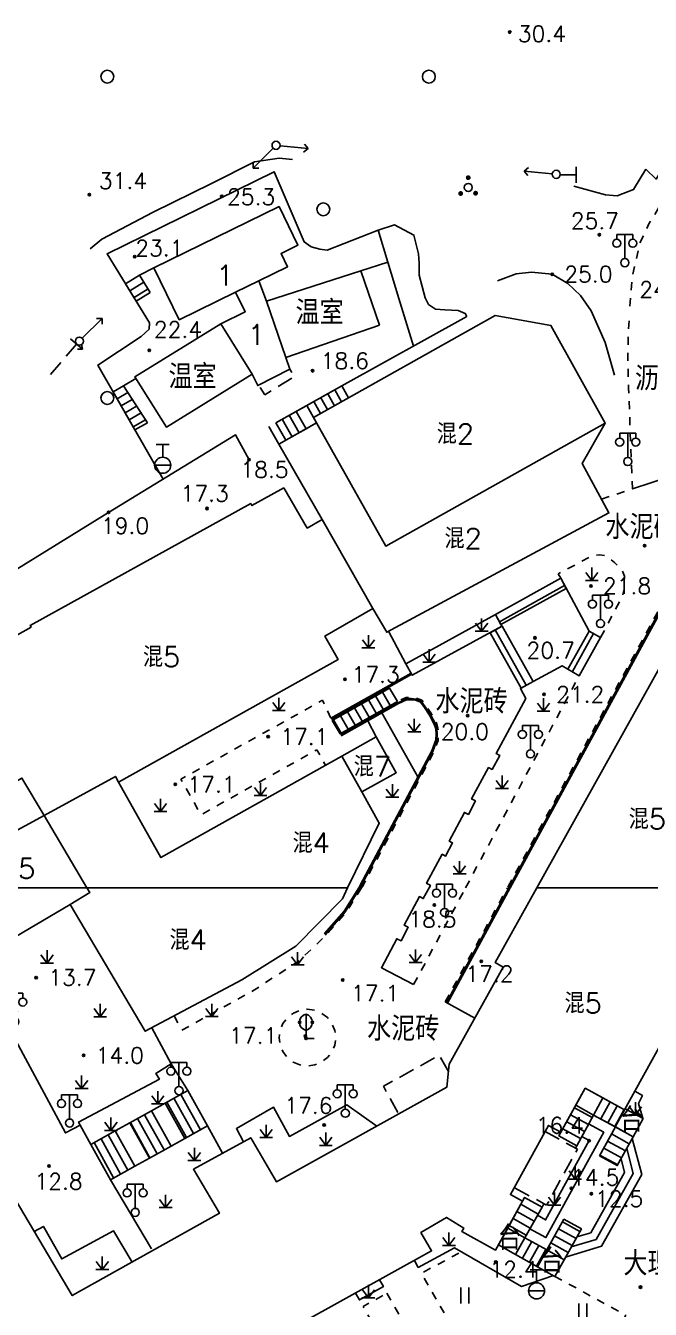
# Model space of a CAD drawing. Extents: x 115374 to 116875, y 149866 to 152432.
# Drawn here: x 116415 to 116492.7, y 150447.5 to 150607.3 of the extents above; entities that cross this region are included whole.
import ezdxf
from ezdxf.enums import TextEntityAlignment as Align

# ---------------------------------------------------------------- set-up
doc = ezdxf.new("R2010")
doc.units = 0
doc.header["$MEASUREMENT"] = 0
doc.header["$PDMODE"] = 32
doc.header["$PDSIZE"] = 0.3
doc.linetypes.add('X5', pattern=[3, 2, -1])
doc.linetypes.add('X6', pattern=[2, 1, -1])
doc.layers.get('0').update_dxf_attribs({"linetype": 'CONTINUOUS'})
for name, color, linetype in [('BOUND', 7, 'CONTINUOUS'), ('DLDW', 14, 'CONTINUOUS'), ('DLSS', 5, 'CONTINUOUS'), ('DMTZ', 5, 'CONTINUOUS'), ('GCD', 1, 'CONTINUOUS'), ('GXYZ', 2, 'CONTINUOUS'), ('JMD', 6, 'CONTINUOUS'), ('YZH', 2, 'CONTINUOUS'), ('ZBTZ', 5, 'CONTINUOUS')]:
    doc.layers.add(name, color=color, linetype=linetype)
doc.styles.add('HZ', font='rs.shx', dxfattribs={"bigfont": 'hztxt.shx'})
doc.linetypes.add('X19', pattern='A,4.5,[145,symbolx.shx,S=1,R=0,X=0,Y=1],4.5,-0.5,[146,symbolx.shx,S=1,R=0,X=0,Y=0],-0.5', length=10)
doc.linetypes.add('X33', pattern='A,2,[150,symbolx.shx,S=1,R=0,X=0,Y=1],1e-11', length=2)
doc.linetypes.add('X35', pattern='A,2,[4,symbolt.shx,S=1,R=0,X=0,Y=0],2,[28,symbolt.shx,S=1,R=0,X=0,Y=0],1e-11', length=4)
doc.linetypes.add('X36', pattern='A,2,[4,symbolt.shx,S=1,R=180,X=0,Y=0],2,[28,symbolt.shx,S=1,R=180,X=0,Y=0],1e-11', length=4)
doc.linetypes.add('X4', pattern='A,0,-1e-09,[149,symbolx.shx,S=0.15,R=0,X=0,Y=0],-1.6', length=1.6)
doc.linetypes.add('X40', pattern='A,2,[150,symbolx.shx,S=1,R=0,X=0,Y=0],2,[151,symbolx.shx,S=1,R=0,X=0,Y=0],1e-11', length=4)

# ---------------------------------------------------------------- blocks, each defined once
blk = doc.blocks.new('Gdt')
at = {"linetype": 'Continuous', "flags": 128}
for points in [[(-2, 1), (-2, -1)], [(-2, 0), (0, 0)]]:
    blk.add_lwpolyline(points, dxfattribs=at)
blk = doc.blocks.new('GC303')
at = {"linetype": 'Continuous'}
for p, q in [((-5, 0), (-3, 0)), ((-2, 0), (0, 0)), ((0, 1), (0, -1)), ((0, -1), (-0.4, -0.5)), ((0, -1), (0.4, -0.5))]:
    blk.add_line(p, q, dxfattribs=at)
blk = doc.blocks.new('GC154')
for p, q in [((4, 0), (0.5, 0)), ((4, 0), (3.5, 0.5)), ((3.5, -0.5), (4, 0))]:
    blk.add_line(p, q)
blk.add_circle((0, 0), 0.5)
blk = doc.blocks.new('GC133')
for p, q in [((-0.81, 2.59), (0.79, 2.59)), ((-0.01, 0.99), (-0.01, 2.59)), ((-1.01, -0.01), (0.99, -0.01))]:
    blk.add_line(p, q)
blk.add_circle((-0.01, -0.01), 1)
blk = doc.blocks.new('GC124')
for p, q in [((0, -0.8), (-0.75, 0.2)), ((0, -0.8), (0, 0.8)), ((0, -0.8), (0.75, 0.2)), ((-0.8, -0.8), (0.75, -0.8)), ((0.8, -0.8), (0, -0.8))]:
    blk.add_line(p, q)
blk = doc.blocks.new('GC097')
for p, q in [((-1, 2.92), (-1, 3.52)), ((-1, 3.52), (1, 3.52)), ((0, 0.52), (0, 3.52)), ((1, 3.52), (1, 2.92))]:
    blk.add_line(p, q)
for centre in [(-1, 2.42), (1, 2.42), (0.01, 0)]:
    blk.add_circle(centre, 0.5)
blk = doc.blocks.new('GC268')
for points, const_width in [([(-0.17, 0.74, 1), (0.13, 0.74, 1)], 0.3), ([(-0.15, 0.77, 1), (0.1, 0.77, 1)], 0.25), ([(-1.11, -1.23, 1), (-0.81, -1.23, 1)], 0.3), ([(-1.08, -1.22, 1), (-0.83, -1.22, 1)], 0.25), ([(0.74, -1.19, 1), (1.04, -1.19, 1)], 0.3), ([(0.73, -1.16, 1), (0.98, -1.16, 1)], 0.25)]:
    blk.add_lwpolyline(points, format="xyb", close=True, dxfattribs=dict(const_width=const_width))
blk.add_circle((-0.02, -0.48), 0.5)
blk = doc.blocks.new('GC122')
blk.add_circle((0, 0), 0.8)
blk = doc.blocks.new('GC143')
for q in [(-0.02, 3), (-0.02, 1.4), (0.73, 0), (0.98, 0)]:
    blk.add_line((-0.02, 0), q)
for centre, start, end in [((0.2, 2), 102.6815, 257.3194), ((-0.25, 2), 282.6804, 77.3204)]:
    blk.add_arc(centre, 1.03, start, end)
for p in [(-0.82, 2), (0.78, 2), (-0.02, 0)]:
    blk.add_point(p)
blk = doc.blocks.new('GC121')
for p, q in [((-0.5, -0.64), (-0.5, 1.36)), ((-0.5, -0.64), (-0.5, 0.86)), ((0.5, -0.64), (0.5, 1.36))]:
    blk.add_line(p, q)

msp = doc.modelspace()

# ---------------------------------------------------------------- linework, layer by layer
at = {"layer": 'BOUND', "linetype": 'Continuous', "flags": 128}
for points in [[(116430.47, 150574.12), (116429.16, 150576.25), (116427.42, 150575.18), (116428.73, 150573.05)], [(116430.13, 150557.89), (116427.16, 150562.48), (116425.86, 150561.74), (116428.58, 150557)], [(116449.96, 150560.04), (116454.33, 150562.47), (116455.15, 150561), (116450.79, 150558.55)], [(116448.65, 150559.31), (116449.96, 150560.04), (116451.17, 150557.87), (116449.86, 150557.14)], [(116446.12, 150557.9), (116448.65, 150559.31), (116449.86, 150557.14), (116447.33, 150555.72)], [(116482.21, 150537.28), (116481.54, 150538.53), (116473.43, 150534.01), (116474.11, 150532.76)], [(116472.75, 150531.76), (116474.28, 150532.59), (116478.13, 150525.7), (116476.61, 150524.85)], [(116485.08, 150531.95), (116486.51, 150531.16), (116483.85, 150526.4), (116482.45, 150527.23)], [(116453.12, 150520.84), (116460.24, 150524.86), (116461.22, 150523.2), (116454.09, 150519.18)], [(116432.34, 150473.2), (116435.16, 150474.77), (116437.61, 150470.37), (116434.79, 150468.8)], [(116485.64, 150471.72), (116483.42, 150472.94), (116484.59, 150475.06), (116486.8, 150473.84)], [(116488.32, 150470.25), (116485.64, 150471.72), (116486.8, 150473.84), (116489.49, 150472.37)], [(116427.95, 150470.76), (116430.63, 150472.25), (116433.07, 150467.85), (116430.39, 150466.36)], [(116430.63, 150472.25), (116432.34, 150473.2), (116434.79, 150468.8), (116433.07, 150467.85)], [(116483.42, 150472.94), (116481.33, 150469.12), (116483.54, 150467.9), (116485.64, 150471.72)], [(116490.56, 150469.02), (116488.32, 150470.25), (116489.56, 150472.49), (116491.8, 150471.27)], [(116426.11, 150469.73), (116427.95, 150470.76), (116430.39, 150466.36), (116428.55, 150465.34)], [(116423.1, 150468.06), (116426.11, 150469.73), (116428.55, 150465.34), (116425.55, 150463.67)], [(116486.37, 150466.63), (116488.35, 150470.24), (116490.56, 150469.02), (116488.58, 150465.42)], [(116474.95, 150457.64), (116477.05, 150461.47), (116479.22, 150460.26), (116477.08, 150456.45)], [(116481.95, 150458.74), (116479.82, 150454.92), (116481.98, 150453.71), (116484.11, 150457.53)], [(116475.92, 150454.36), (116473.8, 150455.55), (116474.95, 150457.64), (116477.08, 150456.45)], [(116478.65, 150452.84), (116475.92, 150454.36), (116477.08, 150456.45), (116479.82, 150454.92)], [(116480.82, 150451.63), (116478.65, 150452.84), (116479.82, 150454.92), (116481.98, 150453.71)]]:
    msp.add_lwpolyline(points, close=True, dxfattribs=at)
at = {"layer": 'DLDW', "linetype": 'Continuous', "flags": 128}
for points in [[(116459.01, 150570.03), (116456.66, 150576.82), (116444.93, 150573.02), (116447.35, 150566.01)], [(116443.15, 150563.93), (116432.49, 150557.36), (116428.55, 150563.61), (116439.25, 150570.19)]]:
    msp.add_lwpolyline(points, close=True, dxfattribs=at)
at = {"layer": 'DLSS', "linetype": 'X6', "flags": 128}
for points in [[(116494.79, 150586.39), (116492.52, 150582.64), (116491.39, 150580.26), (116490.41, 150575.91), (116490.1, 150571.52)], [(116486.62, 150548.38), (116490.46, 150549.65), (116489.99, 150562.21), (116489.88, 150566.11), (116489.96, 150569.26), (116490.1, 150571.52)], [(116497.44, 150541.38), (116474.92, 150500)], [(116486.51, 150531.16), (116489.27, 150536.4), (116489.43, 150537.17), (116489.51, 150538.13), (116489.46, 150538.8), (116489.2, 150539.47), (116488.23, 150540.48), (116487.39, 150541.22), (116486.99, 150541.36), (116486.37, 150541.45), (116485.88, 150541.41), (116485.31, 150541.24), (116481.23, 150539.09), (116481.54, 150538.53)], [(116469.71, 150500), (116483.85, 150526.4)], [(116452.96, 150521.11), (116451.91, 150523.35), (116434.29, 150513.53), (116436.78, 150509.09), (116451.22, 150517.19), (116452.3, 150515.26)], [(116456.76, 150500), (116456.87, 150500.17), (116465.78, 150516.93), (116466.28, 150518.35), (116466.34, 150519.16), (116466.27, 150519.86), (116466.1, 150520.49), (116465.49, 150521.64), (116464.83, 150522.61), (116464.27, 150523.35), (116463.55, 150523.64), (116462.96, 150523.71), (116462.33, 150523.7), (116461.22, 150523.2)], [(116433.45, 150484.06), (116434.41, 150482.28), (116443.04, 150487.05), (116448.85, 150490.78), (116452.38, 150494.11), (116454.86, 150496.94), (116456.76, 150500)], [(116463.25, 150487.95), (116469.71, 150500)], [(116467.18, 150485.8), (116474.92, 150500)], [(116480.82, 150451.63), (116489.64, 150446.8), (116485.94, 150440.26), (116485.48, 150439.5), (116484.96, 150438.86), (116484.53, 150438.41), (116483.92, 150437.98), (116482.09, 150437.27), (116481.01, 150436.96), (116479.58, 150436.67), (116477.98, 150436.54), (116473.3, 150436.23), (116464.22, 150452.02), (116469.18, 150454.69)]]:
    msp.add_lwpolyline(points, dxfattribs=at)
at = {"layer": 'DLSS', "linetype": 'X4', "flags": 128}
for points in [[(116490.46, 150549.65), (116495.03, 150551.18)], [(116457.54, 150520.78), (116458.59, 150518.78)], [(116467.18, 150485.8), (116470.85, 150483.76)]]:
    msp.add_lwpolyline(points, dxfattribs=at)
at = {"layer": 'DLSS', "linetype": 'X6', "flags": 128}
for points in [[(116448.27, 150478.3), (116449.11, 150477.95), (116450.08, 150477.83), (116450.96, 150477.95), (116451.78, 150478.29), (116452.54, 150478.86), (116453.09, 150479.59), (116453.44, 150480.43), (116453.56, 150481.36), (116453.45, 150482.23), (116453.11, 150483.07), (116452.53, 150483.85), (116451.8, 150484.4), (116450.98, 150484.75), (116450.01, 150484.88), (116449.15, 150484.76), (116448.29, 150484.41), (116447.56, 150483.86), (116446.98, 150483.1), (116446.64, 150482.28), (116446.51, 150481.34), (116446.64, 150480.42), (116446.97, 150479.62), (116447.53, 150478.87)], [(116459.9, 150449.53), (116467.85, 150435.7), (116464, 150435.36), (116456.96, 150447.89)]]:
    msp.add_lwpolyline(points, close=True, dxfattribs=at)
at = {"layer": 'DMTZ', "linetype": 'X35', "flags": 128}
for points in [[(116500, 150599.16), (116493.41, 150588.21), (116492.15, 150589.46)], [(116460.02, 150577.88), (116456.66, 150576.82)], [(116429.16, 150576.25), (116430.93, 150577.18)], [(116446.46, 150555.23), (116445.24, 150557.41)], [(116486.51, 150531.16), (116485.08, 150531.95), (116481.54, 150538.53)], [(116462.29, 150527.9), (116460.12, 150531.94)], [(116452.96, 150521.11), (116462.94, 150526.72)], [(116456.42, 150500), (116456.61, 150500.31), (116465.51, 150517.05), (116465.99, 150518.41), (116466.04, 150519.15), (116465.99, 150519.81), (116465.82, 150520.38), (116465.24, 150521.49), (116464.59, 150522.44), (116464.09, 150523.11), (116463.48, 150523.35), (116462.95, 150523.42), (116462.34, 150523.4), (116461.37, 150522.94), (116454.24, 150518.93)], [(116452.38, 150494.11), (116452.17, 150494.31), (116454.62, 150497.11), (116456.42, 150500)], [(116433.07, 150478.08), (116430.67, 150482.57)], [(116483.54, 150467.9), (116483.37, 150467.59)], [(116479.45, 150460.67), (116479.22, 150460.26)], [(116480.64, 150451.73), (116476.65, 150450.39), (116468.32, 150455.18), (116463.83, 150452.74), (116463.34, 150453.62)]]:
    msp.add_lwpolyline(points, dxfattribs=at)
at = {"layer": 'DMTZ', "linetype": 'X33', "flags": 128}
for points in [[(116448.18, 150590.65), (116446.5, 150590.84), (116443.45, 150590.36), (116438.1, 150587.67), (116430.86, 150584.09), (116424.45, 150580.74), (116423.01, 150579.56)], [(116492.15, 150589.46), (116490.6, 150586.93), (116488.57, 150586.15), (116487.13, 150586.28), (116483.16, 150587.34)], [(116469.88, 150571.12), (116469.66, 150571.48), (116468.78, 150571.86), (116467.11, 150571.94), (116465.96, 150572.05), (116465.11, 150572.63), (116464.67, 150573.43), (116463.93, 150576.28), (116463.93, 150577.78), (116463.86, 150578.94), (116463.28, 150581.26), (116460.87, 150582.54), (116458.84, 150581.86)]]:
    msp.add_lwpolyline(points, dxfattribs=at)
at = {"layer": 'DMTZ', "linetype": 'X36', "flags": 128}
for points in [[(116432.08, 150550.88), (116423.95, 150565.08), (116429.34, 150568.63), (116430.34, 150569.55), (116430.39, 150570.35), (116425.11, 150578.93), (116445.9, 150589.14), (116449.64, 150580.41), (116450.49, 150579.81), (116451.56, 150579.52), (116452.48, 150579.38), (116458.84, 150581.86), (116460.02, 150577.88), (116461.42, 150573.37), (116463.25, 150567.43)], [(116469.88, 150571.12), (116454.33, 150562.47)], [(116427.16, 150562.48), (116428.69, 150563.39)], [(116454.33, 150562.47), (116446.12, 150557.9)], [(116384.67, 150500), (116393.05, 150507.92), (116395.84, 150511.34), (116397.6, 150514.02), (116401.21, 150528.6), (116405.43, 150534.35), (116406.46, 150535.1), (116425.3, 150546.74), (116441.1, 150556.37), (116442.77, 150553.29)], [(116475.26, 150500), (116497.59, 150541.02), (116500, 150539.85)], [(116483.85, 150526.4), (116481.72, 150527.65), (116478.13, 150525.7), (116476.53, 150524.8), (116477.2, 150523.56), (116473.52, 150516.72), (116473.96, 150516.48), (116473.01, 150514.73), (116472.57, 150514.96), (116470.45, 150511.06), (116470.94, 150510.81), (116470.07, 150509.13), (116469.57, 150509.39), (116467.67, 150505.81), (116468.09, 150505.59), (116467.21, 150503.92), (116466.8, 150504.17), (116464.86, 150500.56), (116465.33, 150500.3), (116465.17, 150500)], [(116459.29, 150521.77), (116463.79, 150513.82)], [(116465.17, 150500), (116464.45, 150498.67), (116463.96, 150498.91), (116462.05, 150495.37), (116462.58, 150495.09), (116461.68, 150493.39), (116461.15, 150493.66), (116459.25, 150490.06), (116463.25, 150487.95)], [(116467.45, 150485.65), (116475.26, 150500)], [(116410.12, 150491.79), (116413.97, 150484.57), (116412.33, 150483.7), (116419.92, 150469.48), (116421.77, 150470.46), (116423.1, 150468.06)], [(116433.07, 150478.08), (116431.19, 150476.89), (116431.63, 150476.2), (116421.57, 150470.84), (116421.77, 150470.46)], [(116435.16, 150474.77), (116433.07, 150478.08)], [(116477.71, 150457.56), (116479.7, 150456.47), (116486.89, 150469.57), (116485.02, 150470.6)], [(116437.61, 150470.37), (116439.48, 150466.96)], [(116425.55, 150463.67), (116430.64, 150455.07)]]:
    msp.add_lwpolyline(points, dxfattribs=at)
at = {"layer": 'DMTZ', "linetype": 'X40', "flags": 128}
msp.add_lwpolyline([(116473.66, 150575.57), (116476, 150576.45), (116477.89, 150576.65), (116480.49, 150576.38), (116482.45, 150575.21), (116484, 150573.75), (116485.35, 150571.82), (116487.09, 150567.87), (116488.25, 150563.82)], dxfattribs=at)
at = {"layer": 'DMTZ', "linetype": 'X35', "flags": 128}
msp.add_lwpolyline([(116473.43, 150534.01), (116474.22, 150532.56), (116463.08, 150526.46), (116462.29, 150527.9)], close=True, dxfattribs=at)
at = {"layer": 'DMTZ', "linetype": 'X35', "elevation": 16.38, "flags": 128}
msp.add_lwpolyline([(116484.16, 150469.03), (116485.08, 150468.53), (116479.66, 150458.67), (116478.64, 150459.24)], dxfattribs=at)
at = {"layer": 'GCD', "linetype": 'Continuous'}
for p in [(116475.21, 150606.52, 30.4), (116422.92, 150586.29, 31.4), (116439.39, 150586.07, 25.28), (116486.36, 150581.29, 25.72), (116428.55, 150578.57, 23.11), (116480.49, 150576.38, 24.98), (116430.36, 150566.9, 22.4), (116450.67, 150564.36, 18.63), (116442.77, 150553.29, 18.48), (116437.55, 150547.22, 17.28), (116425.3, 150546.74, 18.98), (116491.98, 150542.58, 21.6), (116485.3, 150537.58, 21.82), (116478.33, 150531.12, 20.72), (116454.7, 150525.96, 17.26), (116479.47, 150524.08, 21.18), (116469.97, 150521.44, 20.03), (116445.15, 150518.82, 17.12), (116433.6, 150512.87, 17.12), (116465.83, 150497.87, 18.48), (116471.66, 150490.85, 17.16), (116416.29, 150488.83, 13.71), (116454.43, 150488.51, 17.12), (116449.79, 150481.55, 17.1), (116422.2, 150479.14, 14.01), (116452.12, 150470.48, 17.6), (116485.08, 150468.53, 16.38), (116417.89, 150465.38, 12.83), (116482.88, 150462.58, 14.5), (116485.36, 150461.91, 12.49), (116473.47, 150453.42, 12.39), (116491.47, 150450.29, 11.39)]:
    msp.add_point(p, dxfattribs=at)
at = {"layer": 'JMD', "linetype": 'Continuous', "flags": 128}
for points in [[(116430.93, 150577.18), (116434.1, 150570.71), (116441.1, 150574.14), (116443.97, 150575.55), (116447.57, 150577.31), (116446.75, 150578.97), (116448.86, 150580.01), (116446.5, 150584.81)], [(116439.25, 150570.19), (116442.29, 150571.7), (116441.1, 150574.14), (116443.97, 150575.55), (116444.93, 150573.02), (116447.35, 150566.01), (116447.85, 150564.56), (116443.86, 150562.53), (116443.15, 150563.93), (116439.25, 150570.19)], [(116450.79, 150558.55), (116451.17, 150557.87), (116459.77, 150542.54), (116487.08, 150557.86), (116480.32, 150570.01), (116473.39, 150571.23), (116450.79, 150558.55)], [(116446.46, 150555.23), (116451.85, 150545.84), (116458.19, 150534.79), (116459.9, 150531.82), (116487.54, 150546.67), (116484.23, 150552.84), (116487.08, 150557.86), (116459.77, 150542.54), (116451.17, 150557.87)], [(116447.11, 150549.8), (116443.13, 150547.58), (116442.99, 150547.83), (116415.54, 150532.65), (116415.65, 150532.46), (116408.84, 150528.64), (116413.23, 150520.78), (116411.11, 150519.6), (116409.92, 150521.74), (116405.62, 150519.34), (116410.15, 150511.22), (116414.52, 150513.66), (116417.27, 150509.02), (116426.15, 150513.86), (116426.55, 150513.15), (116453.84, 150528.41), (116452.21, 150531.33), (116458.19, 150534.79), (116451.85, 150545.84), (116450.01, 150544.78)], [(116478.59, 150500), (116500, 150538.46), (116500, 150500)], [(116456.8, 150511.93), (116461.09, 150514.33), (116458.59, 150518.78), (116454.3, 150516.38)], [(116455.04, 150500), (116458.97, 150508.05), (116456.8, 150511.93), (116454.3, 150516.38), (116431.8, 150503.76), (116426.55, 150513.15), (116426.15, 150513.86), (116417.27, 150509.02), (116422.61, 150500)], [(116417.27, 150509.02), (116400.68, 150500), (116422.61, 150500)], [(116422.61, 150500), (116422.96, 150499.4), (116420.5, 150497.94), (116429.86, 150482.14), (116441.89, 150488.56), (116448.58, 150492.72), (116454.38, 150498.64), (116455.04, 150500)]]:
    msp.add_lwpolyline(points, close=True, dxfattribs=at)
for points in [[(116400.68, 150500), (116422.61, 150500), (116422.96, 150499.4), (116420.5, 150497.94), (116399.35, 150485.42), (116420.78, 150449.23), (116439.09, 150459.48), (116435.86, 150464.97), (116442.99, 150468.88), (116446.18, 150463.41), (116467.36, 150475.17), (116467.67, 150478.05), (116474.4, 150490.14), (116473.4, 150490.69), (116478.59, 150500), (116500, 150500)], [(116500, 150491.42), (116489.49, 150472.37), (116484.59, 150475.06), (116481.57, 150469.57), (116480.02, 150470.42), (116475.29, 150461.81), (116476.78, 150460.99), (116473.45, 150454.91), (116469.25, 150457.21), (116469.49, 150457.65), (116467.35, 150458.97), (116464.15, 150457.08), (116465.49, 150454.81), (116427.56, 150433.76)]]:
    msp.add_lwpolyline(points, dxfattribs=at)
at = {"layer": 'YZH', "linetype": 'Continuous'}
for p, q in [((116429.69, 150575.4, 23.12), (116427.94, 150574.33, 23.12)), ((116430.21, 150574.55, 23.12), (116428.47, 150573.48, 23.12)), ((116427.71, 150561.64), (116426.36, 150560.87)), ((116453.46, 150561.98), (116454.28, 150560.51)), ((116428.25, 150560.8), (116426.86, 150560)), ((116450.84, 150560.52), (116451.66, 150559.04)), ((116451.71, 150561.01), (116452.53, 150559.53)), ((116452.58, 150561.49), (116453.4, 150560.02)), ((116428.79, 150559.96), (116427.35, 150559.13)), ((116429.34, 150559.12), (116427.85, 150558.26)), ((116447.78, 150558.82), (116448.99, 150556.65)), ((116429.88, 150558.27), (116428.35, 150557.4)), ((116446.91, 150558.33), (116448.12, 150556.16)), ((116482.01, 150537.65), (116473.91, 150533.13)), ((116473.4, 150532.12), (116477.26, 150525.21)), ((116485.63, 150531.65), (116482.99, 150526.91)), ((116457.63, 150523.39), (116458.6, 150521.73)), ((116458.5, 150523.88), (116459.47, 150522.22)), ((116459.37, 150524.37), (116460.34, 150522.71)), ((116455.02, 150521.91), (116455.99, 150520.26)), ((116455.89, 150522.4), (116456.86, 150520.75)), ((116456.76, 150522.9), (116457.73, 150521.24)), ((116453.28, 150520.93), (116454.25, 150519.27)), ((116454.15, 150521.42), (116455.12, 150519.76)), ((116433.41, 150473.8), (116435.86, 150469.4)), ((116434.29, 150474.28), (116436.73, 150469.89)), ((116432.54, 150473.31), (116434.98, 150468.91)), ((116483.25, 150472.63), (116485.47, 150471.41)), ((116486.52, 150471.24), (116487.68, 150473.36)), ((116487.39, 150470.76), (116488.56, 150472.88)), ((116488.27, 150470.28), (116489.43, 150472.4)), ((116428.01, 150470.79), (116430.45, 150466.39)), ((116428.88, 150471.28), (116431.33, 150466.88)), ((116429.76, 150471.76), (116432.2, 150467.37)), ((116482.29, 150470.87), (116484.5, 150469.66)), ((116482.77, 150471.75), (116484.99, 150470.53)), ((116425.23, 150469.25), (116427.68, 150464.85)), ((116481.81, 150470), (116484.02, 150468.78)), ((116487.86, 150469.36), (116490.08, 150468.14)), ((116423.49, 150468.28), (116425.93, 150463.88)), ((116424.36, 150468.76), (116426.8, 150464.37)), ((116486.9, 150467.61), (116489.12, 150466.39)), ((116487.38, 150468.48), (116489.6, 150467.27)), ((116486.42, 150466.73), (116488.64, 150465.51)), ((116476.09, 150459.72), (116478.24, 150458.52)), ((116476.57, 150460.6), (116478.73, 150459.39)), ((116475.13, 150457.97), (116477.26, 150456.77)), ((116475.61, 150458.85), (116477.75, 150457.65)), ((116481.77, 150458.41), (116483.93, 150457.2)), ((116480.79, 150456.67), (116482.96, 150455.46)), ((116481.28, 150457.54), (116483.45, 150456.33)), ((116476.79, 150453.88), (116477.96, 150455.96)), ((116477.66, 150453.39), (116478.83, 150455.48)), ((116478.54, 150452.9), (116479.7, 150454.99)), ((116480.31, 150455.8), (116482.47, 150454.59))]:
    msp.add_line(p, q, dxfattribs=at)
at = {"layer": 'YZH', "linetype": 'Continuous', "flags": 128}
for points in [[(116430.47, 150574.12), (116429.16, 150576.25), (116427.42, 150575.18), (116428.73, 150573.05)], [(116430.13, 150557.89), (116427.16, 150562.48), (116425.86, 150561.74), (116428.58, 150557)], [(116449.96, 150560.04), (116454.33, 150562.47), (116455.15, 150561), (116450.79, 150558.55)], [(116446.12, 150557.9), (116448.65, 150559.31), (116449.86, 150557.14), (116447.33, 150555.72)], [(116482.21, 150537.28), (116481.54, 150538.53), (116473.43, 150534.01), (116474.11, 150532.76)], [(116472.75, 150531.76), (116474.28, 150532.59), (116478.13, 150525.7), (116476.61, 150524.85)], [(116485.08, 150531.95), (116486.51, 150531.16), (116483.85, 150526.4), (116482.45, 150527.23)], [(116453.12, 150520.84), (116460.24, 150524.86), (116461.22, 150523.2), (116454.09, 150519.18)], [(116432.34, 150473.2), (116435.16, 150474.77), (116437.61, 150470.37), (116434.79, 150468.8)], [(116488.35, 150470.24), (116485.64, 150471.72), (116486.8, 150473.84), (116489.49, 150472.37)], [(116427.95, 150470.76), (116430.63, 150472.25), (116433.07, 150467.85), (116430.39, 150466.36)], [(116483.42, 150472.94), (116481.33, 150469.12), (116483.54, 150467.9), (116485.64, 150471.72)], [(116423.1, 150468.06), (116426.11, 150469.73), (116428.55, 150465.34), (116425.55, 150463.67)], [(116486.37, 150466.63), (116488.35, 150470.24), (116490.56, 150469.02), (116488.58, 150465.42)], [(116482.16, 150454.02), (116486.63, 150455.4), (116491.62, 150464.31), (116490.45, 150468.81)], [(116482.86, 150455.29), (116485.95, 150456.23), (116490.56, 150464.45), (116489.75, 150467.53)], [(116483.57, 150456.55), (116485.28, 150457.07), (116489.49, 150464.58), (116489.05, 150466.26)], [(116474.95, 150457.64), (116477.05, 150461.47), (116479.22, 150460.26), (116477.08, 150456.45)], [(116481.95, 150458.74), (116479.82, 150454.92), (116481.98, 150453.71), (116484.11, 150457.53)], [(116478.65, 150452.84), (116475.92, 150454.36), (116477.08, 150456.45), (116479.82, 150454.92)]]:
    msp.add_lwpolyline(points, dxfattribs=at)
at = {"layer": 'YZH', "linetype": 'X5', "flags": 128}
for points in [[(116444.17, 150562.29), (116444.73, 150561.38), (116448.42, 150563.65), (116447.85, 150564.56)], [(116467.57, 150477.12), (116466.45, 150479.15), (116459.49, 150475.3), (116461.38, 150471.84)], [(116479.6, 150469.66), (116483.62, 150467.46), (116479.79, 150460.48), (116475.77, 150462.69)]]:
    msp.add_lwpolyline(points, dxfattribs=at)
at = {"layer": 'YZH', "linetype": 'Continuous', "flags": 128}
for points in [[(116448.65, 150559.31), (116449.96, 150560.04), (116451.17, 150557.87), (116449.86, 150557.14)], [(116430.63, 150472.25), (116432.34, 150473.2), (116434.79, 150468.8), (116433.07, 150467.85)], [(116490.56, 150469.02), (116488.32, 150470.25), (116489.56, 150472.49), (116491.8, 150471.27)], [(116426.11, 150469.73), (116427.95, 150470.76), (116430.39, 150466.36), (116428.55, 150465.34)], [(116475.92, 150454.36), (116473.8, 150455.55), (116474.95, 150457.64), (116477.08, 150456.45)], [(116480.82, 150451.63), (116478.65, 150452.84), (116479.82, 150454.92), (116481.98, 150453.71)]]:
    msp.add_lwpolyline(points, close=True, dxfattribs=at)
at = {"layer": 'YZH', "linetype": 'X19', "flags": 128}
for points in [[(116500, 150539.88), (116497.52, 150541.22), (116475.09, 150500)], [(116453.04, 150520.97), (116463.01, 150526.59)], [(116456.58, 150500), (116456.73, 150500.24), (116465.64, 150516.99), (116466.13, 150518.38), (116466.19, 150519.16), (116466.13, 150519.84), (116465.96, 150520.43), (116465.36, 150521.56), (116464.7, 150522.52), (116464.18, 150523.23), (116463.52, 150523.49), (116462.96, 150523.56), (116462.3, 150523.56), (116454.17, 150519.06)], [(116452.27, 150494.21), (116454.74, 150497.03), (116456.58, 150500)], [(116475.09, 150500), (116467.32, 150485.72)]]:
    msp.add_lwpolyline(points, dxfattribs=at)
at = {"layer": 'ZBTZ', "linetype": 'Continuous', "flags": 128}
for points in [[(116491.78, 150471.28), (116491.23, 150473.16), (116491.71, 150474.14), (116490.76, 150474.67)], [(116458.65, 150470.33), (116454.92, 150472.97), (116447.79, 150469.06), (116445.8, 150472.7), (116441.21, 150470.02), (116442.1, 150468.39)], [(116428.23, 150453.4), (116425.93, 150457.28), (116419.47, 150453.8), (116417.2, 150457.86), (116416.05, 150457.22)], [(116456.03, 150449.56), (116456.5, 150448.71), (116459.48, 150450.37), (116459.01, 150451.21)]]:
    msp.add_lwpolyline(points, dxfattribs=at)

# ---------------------------------------------------------------- block references
at = {"layer": 'DLDW', "linetype": 'Continuous'}
for p in [(116489.51, 150577.82), (116489.88, 150553.07), (116486.48, 150532.9), (116477.77, 150516.67), (116467.09, 150496.93), (116413.63, 150483.35), (116434.05, 150474.75), (116454.74, 150471.94), (116420.44, 150470.72), (116428.6, 150459.6)]:
    msp.add_blockref('GC097', p, dxfattribs=at)
at = {"layer": 'GXYZ', "linetype": 'Continuous'}
for name, p, rotation in [('GC154', (116446.13, 150592.43), 224.9041886107441), ('GC154', (116446.13, 150592.43), 354.0897753662841), ('GC154', (116480.98, 150588.82, 26), 174.0897753662841), ('Gdt', (116481.48, 150588.77, 26), 179.8884062644034), ('GC154', (116421.67, 150568.05), 44.90418861074412), ('GC303', (116421.31, 150567.69), 49.54497751929009)]:
    msp.add_blockref(name, p, dxfattribs=dict(at, rotation=rotation))
for p in [(116432.04, 150552.61), (116478.55, 150449.84)]:
    msp.add_blockref('GC133', p, dxfattribs=at)
at = {"layer": 'ZBTZ', "linetype": 'Continuous'}
for name, p in [('GC122', (116425.14, 150600.98)), ('GC122', (116465.14, 150600.98)), ('GC268', (116470.06, 150587.66)), ('GC122', (116452.01, 150584.47)), ('GC122', (116425.14, 150560.98)), ('GC124', (116485.42, 150539.07)), ('GC124', (116471.71, 150532.74)), ('GC124', (116457.62, 150530.67)), ('GC124', (116465.18, 150528.89)), ('GC124', (116446.48, 150522.86)), ('GC124', (116479.41, 150522.8)), ('GC124', (116463.33, 150520.23)), ('GC124', (116474.25, 150513.17)), ('GC124', (116444.2, 150512.29)), ('GC124', (116460.6, 150512.1)), ('GC124', (116431.76, 150510.29)), ('GC124', (116468.97, 150502.53)), ('GC124', (116417.64, 150491.44)), ('GC124', (116448.81, 150491.2)), ('GC124', (116463.49, 150491.52)), ('GC124', (116424.26, 150484.76)), ('GC124', (116438.15, 150484.77)), ('GC143', (116449.88, 150481.26)), ('GC124', (116421.95, 150475.83)), ('GC124', (116431.42, 150473.89)), ('GC124', (116490.84, 150472.53)), ('GC124', (116425.6, 150470.61)), ('GC124', (116444.91, 150469.7)), ('GC124', (116452.32, 150468.74)), ('GC124', (116435.97, 150466.85)), ('GC124', (116483.35, 150464.55)), ('GC124', (116432.4, 150460.99)), ('GC124', (116480.76, 150461.29)), ('GC124', (116467.64, 150456.29)), ('GC124', (116424.52, 150453.3)), ('GC124', (116457.62, 150449.77)), ('GC121', (116469.62, 150448.89, 8.31)), ('GC121', (116484.31, 150446.88, 8.31))]:
    msp.add_blockref(name, p, dxfattribs=at)

# ---------------------------------------------------------------- texts
at = {"layer": 'DLDW', "linetype": 'Continuous', "style": 'HZ'}
for p in [(116451.56, 150571.8), (116435.76, 150563.81)]:
    msp.add_text('温室', height=3, dxfattribs=at).set_placement(p, align=Align.MIDDLE)
at = {"layer": 'DLSS', "linetype": 'Continuous', "style": 'HZ'}
for s, p in [('沥', (116492.28, 150563.52)), ('水泥砖', (116491.6, 150545.06)), ('水泥砖', (116470.45, 150523.35)), ('水泥砖', (116461.95, 150482.61)), ('大理石', (116493.84, 150453.39))]:
    msp.add_text(s, height=3, dxfattribs=at).set_placement(p, align=Align.MIDDLE)
at = {"layer": 'GCD', "linetype": 'Continuous', "style": 'HZ'}
for s, p in [('30.4', (116476.21, 150605.32, 30.4)), ('31.4', (116424.09, 150587.02, 31.4)), ('25.3', (116440.04, 150585.01, 25.28)), ('25.7', (116482.8, 150582.02, 25.72)), ('23.1', (116428.62, 150578.63, 23.11)), ('25.0', (116481.99, 150575.38, 24.98)), ('24.9', (116491.32, 150573.47, 24.94)), ('22.4', (116430.93, 150568.49, 22.4)), ('18.6', (116451.69, 150564.61, 18.63)), ('18.5', (116441.7, 150551.06, 18.48)), ('17.3', (116434.25, 150548.09, 17.28)), ('19.0', (116424.34, 150544.07, 18.98)), ('21.8', (116486.8, 150536.58, 21.82)), ('20.7', (116477.29, 150528.56, 20.72)), ('17.3', (116455.52, 150525.55, 17.26)), ('21.2', (116480.97, 150523.08, 21.18)), ('20.0', (116466.62, 150518.44, 20.03)), ('17.1', (116446.65, 150517.82, 17.12)), ('17.1', (116435.1, 150511.87, 17.12)), ('18.5', (116462.58, 150495.09, 18.48)), ('13.7', (116417.79, 150487.83, 13.71)), ('17.2', (116469.68, 150488.28, 17.16)), ('17.1', (116455.46, 150485.88, 17.12)), ('17.1', (116440.29, 150480.61, 17.54)), ('14.0', (116423.7, 150478.14, 14.01)), ('17.6', (116447.15, 150471.9, 17.6)), ('16.4', (116478.44, 150469.43, 16.38)), ('12.8', (116416.08, 150462.46, 12.83)), ('14.5', (116482.84, 150462.96, 14.5)), ('12.5', (116485.81, 150460.3, 12.49)), ('12.4', (116472.68, 150451.51, 12.39))]:
    msp.add_text(s, height=2, dxfattribs=at).set_placement(p)
at = {"layer": 'JMD', "linetype": 'Continuous', "style": 'HZ'}
for s, p in [('1', (116439.76, 150576.25)), ('1', (116443.69, 150568.86)), ('混2', (116468.44, 150556.62)), ('混2', (116469.41, 150543.6)), ('混5', (116431.89, 150528.85)), ('混7', (116458.11, 150515.21)), ('混5', (116492.32, 150508.67)), ('混4', (116450.51, 150505.69)), ('混5', (116413.87, 150502.5)), ('混4', (116435.2, 150493.62)), ('混5', (116484.34, 150485.74))]:
    msp.add_text(s, height=2.5, dxfattribs=at).set_placement(p, align=Align.MIDDLE)
at = {"layer": 'YZH', "linetype": 'Continuous', "style": 'HZ'}
for p in [(116490.38, 150471.3), (116475.2, 150456.59), (116480.46, 150453.74)]:
    msp.add_text('台', height=3, dxfattribs=at).set_placement(p, align=Align.MIDDLE)

doc.saveas('drawing.dxf')
